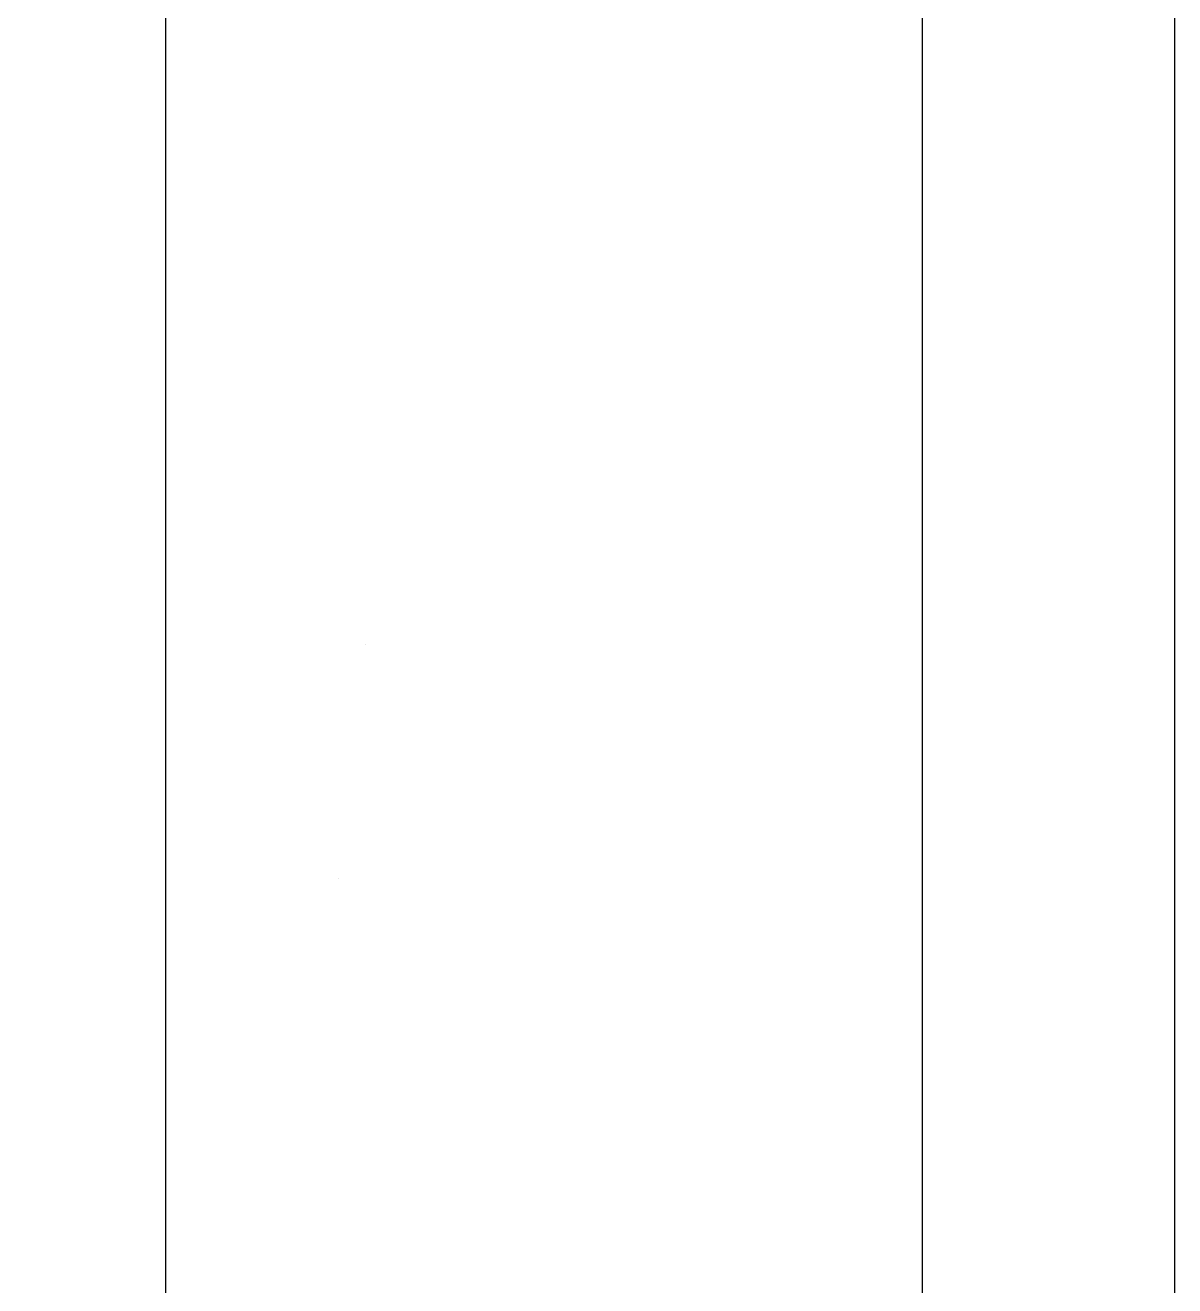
# Model space of a CAD drawing. Extents: x 17.6 to 52.5, y 0.2 to 49.5.
# Drawn here: x 49.839 to 52.514, y 40.848 to 43.781 of the extents above; entities that cross this region are included whole.
import ezdxf

# ---------------------------------------------------------------- set-up
doc = ezdxf.new("R2010")
doc.units = 0
doc.layers.get('0').update_dxf_attribs({"linetype": 'CONTINUOUS'})

msp = doc.modelspace()

# ---------------------------------------------------------------- linework, layer by layer
at = {"color": 7}
for points in [[(52.5138, 0.1546), (52.5138, 49.4628)], [(50.1658, 48.8758), (50.1658, 25.3957)], [(51.9268, 0.7416), (51.9268, 48.8758)]]:
    msp.add_lwpolyline(points, dxfattribs=at)
at = {"color": 5, "const_width": 0.0000000783}
for points in [[(51.2843, 43.761), (51.3259, 43.761), (51.3259, 43.5515), (51.3156, 43.5518), (51.3056, 43.5533), (51.2958, 43.5561), (51.2801, 43.5625), (51.2644, 43.571), (51.249, 43.5817), (51.2328, 43.5952), (51.215, 43.6121), (51.1956, 43.6326), (51.1664, 43.6633), (51.1416, 43.6866), (51.1211, 43.7024), (51.103, 43.7125), (51.0857, 43.7186), (51.069, 43.7206), (51.0528, 43.7188), (51.0383, 43.7132), (51.0257, 43.7041), (51.0159, 43.6919), (51.01, 43.6775), (51.008, 43.6609), (51.0101, 43.6434), (51.0163, 43.6284), (51.0268, 43.6159), (51.0409, 43.6066), (51.0581, 43.6009), (51.0786, 43.5989), (51.0741, 43.5589), (51.0436, 43.5641), (51.0183, 43.5744), (50.9983, 43.5898), (50.9838, 43.6097), (50.9751, 43.6337), (50.9722, 43.6618), (50.9753, 43.6901), (50.9847, 43.7142), (51.0003, 43.734), (51.0206, 43.7488), (51.0438, 43.7576), (51.07, 43.7606), (51.084, 43.7597), (51.0979, 43.7571), (51.1116, 43.7528), (51.1254, 43.7465), (51.1398, 43.7379), (51.1546, 43.727), (51.1715, 43.7123), (51.1922, 43.6923), (51.2166, 43.667), (51.236, 43.6464), (51.2508, 43.6314), (51.2609, 43.622), (51.2687, 43.6158), (51.2765, 43.6103), (51.2843, 43.6056), (51.2843, 43.761)], [(51.1522, 43.3102), (51.1132, 43.3115), (51.0797, 43.3153), (51.0516, 43.3218), (51.0282, 43.3307), (51.0086, 43.3422), (50.9929, 43.3562), (50.9814, 43.3727), (50.9745, 43.3918), (50.9722, 43.4136), (50.9735, 43.4299), (50.9773, 43.4448), (50.9836, 43.4583), (50.9924, 43.4704), (51.0033, 43.481), (51.0165, 43.4901), (51.0319, 43.4979), (51.0494, 43.5044), (51.0689, 43.5098), (51.0919, 43.5137), (51.1196, 43.5161), (51.1522, 43.5169), (51.1908, 43.5156), (51.2242, 43.5118), (51.2522, 43.5055), (51.2757, 43.4966), (51.2953, 43.4851), (51.3111, 43.4712), (51.3226, 43.4546), (51.3296, 43.4354), (51.3319, 43.4136), (51.3278, 43.3852), (51.3156, 43.3612), (51.2954, 43.3416), (51.2599, 43.3241), (51.2122, 43.3137), (51.1522, 43.3102)], [(51.1522, 43.3502), (51.2035, 43.3522), (51.242, 43.3583), (51.2676, 43.3685), (51.2836, 43.3816), (51.2931, 43.3966), (51.2963, 43.4136), (51.2931, 43.4305), (51.2835, 43.4455), (51.2675, 43.4586), (51.2419, 43.4688), (51.2034, 43.4749), (51.1522, 43.4769), (51.1007, 43.4749), (51.0622, 43.4688), (51.0366, 43.4586), (51.0207, 43.4455), (51.0112, 43.4303), (51.008, 43.4131), (51.0108, 43.3965), (51.0192, 43.3822), (51.0332, 43.3703), (51.0608, 43.3591), (51.1004, 43.3524), (51.1522, 43.3502)], [(51.3259, 43.209), (51.2766, 43.209), (51.2766, 43.2533), (51.3259, 43.2533), (51.3259, 43.209)], [(51.3259, 43.0875), (51.3259, 43.0486), (51.0503, 43.0486), (51.0602, 43.0382), (51.0702, 43.0259), (51.0801, 43.0117), (51.0892, 42.997), (51.0966, 42.9834), (51.1024, 42.9707), (51.0606, 42.9707), (51.0485, 42.9916), (51.0347, 43.0106), (51.0193, 43.0278), (51.0033, 43.0425), (50.9876, 43.0541), (50.9722, 43.0624), (50.9722, 43.0875), (51.3259, 43.0875)], [(51.1522, 42.6946), (51.1132, 42.6959), (51.0797, 42.6998), (51.0516, 42.7062), (51.0282, 42.7152), (51.0086, 42.7266), (50.9929, 42.7406), (50.9814, 42.7571), (50.9745, 42.7762), (50.9722, 42.798), (50.9735, 42.8143), (50.9773, 42.8292), (50.9836, 42.8427), (50.9924, 42.8548), (51.0033, 42.8654), (51.0165, 42.8745), (51.0319, 42.8823), (51.0494, 42.8888), (51.0689, 42.8942), (51.0919, 42.8982), (51.1196, 42.9005), (51.1522, 42.9013), (51.1908, 42.9001), (51.2242, 42.8962), (51.2522, 42.8899), (51.2757, 42.881), (51.2953, 42.8695), (51.3111, 42.8556), (51.3226, 42.8391), (51.3296, 42.8199), (51.3319, 42.798), (51.3278, 42.7696), (51.3156, 42.7456), (51.2954, 42.726), (51.2599, 42.7086), (51.2122, 42.6981), (51.1522, 42.6946)], [(51.1522, 42.7346), (51.2035, 42.7367), (51.242, 42.7427), (51.2676, 42.7529), (51.2836, 42.766), (51.2931, 42.7811), (51.2963, 42.798), (51.2931, 42.8149), (51.2835, 42.8299), (51.2675, 42.8431), (51.2419, 42.8532), (51.2034, 42.8593), (51.1522, 42.8613), (51.1007, 42.8593), (51.0622, 42.8532), (51.0366, 42.8431), (51.0207, 42.8299), (51.0112, 42.8147), (51.008, 42.7975), (51.0108, 42.7809), (51.0192, 42.7666), (51.0332, 42.7547), (51.0608, 42.7436), (51.1004, 42.7369), (51.1522, 42.7346)]]:
    msp.add_lwpolyline(points, dxfattribs=at)
at = {"color": 7, "const_width": 0.0000000783}
for points in [[(50.5074, 42.2808), (50.4622, 42.2852), (50.4241, 42.2982), (50.393, 42.32), (50.37, 42.3487), (50.3563, 42.3825), (50.3517, 42.4213), (50.3538, 42.4475), (50.3603, 42.472), (50.3711, 42.4946), (50.3857, 42.5146), (50.4038, 42.5312), (50.4252, 42.5444), (50.4494, 42.5539), (50.4757, 42.5596), (50.504, 42.5615), (50.5327, 42.5595), (50.5594, 42.5535), (50.5839, 42.5435), (50.6055, 42.5298), (50.6233, 42.5128), (50.6373, 42.4924), (50.6473, 42.4698), (50.6534, 42.4461), (50.6554, 42.4211), (50.6531, 42.3945), (50.6465, 42.3698), (50.6354, 42.3471), (50.6204, 42.3271), (50.6022, 42.3106), (50.5807, 42.2976), (50.5572, 42.2883), (50.5327, 42.2827), (50.5074, 42.2808)], [(50.508, 42.3208), (50.5409, 42.324), (50.5688, 42.3335), (50.5916, 42.3494), (50.6086, 42.37), (50.6187, 42.3939), (50.6221, 42.4209), (50.6187, 42.4484), (50.6084, 42.4725), (50.5913, 42.4931), (50.5679, 42.5089), (50.5387, 42.5183), (50.5038, 42.5214), (50.4809, 42.5201), (50.4601, 42.5161), (50.4413, 42.5093), (50.4248, 42.5), (50.411, 42.4882), (50.3998, 42.4739), (50.3916, 42.4577), (50.3867, 42.4403), (50.3851, 42.4215), (50.3882, 42.3953), (50.3977, 42.3717), (50.4134, 42.3506), (50.4365, 42.3341), (50.4681, 42.3241), (50.508, 42.3208)], [(50.5353, 42.111), (50.5008, 42.111), (50.5006, 42.2353), (50.6095, 42.2353), (50.6235, 42.2161), (50.6349, 42.1964), (50.6439, 42.1763), (50.6503, 42.1558), (50.6541, 42.135), (50.6554, 42.1138), (50.6533, 42.0859), (50.6471, 42.0597), (50.6369, 42.0352), (50.6227, 42.0136), (50.6048, 41.9958), (50.5833, 41.9819), (50.559, 41.9719), (50.5329, 41.9659), (50.505, 41.9639), (50.4771, 41.9659), (50.4504, 41.9718), (50.425, 41.9818), (50.4024, 41.9955), (50.384, 42.0127), (50.3699, 42.0333), (50.3599, 42.0569), (50.3539, 42.0827), (50.3519, 42.1108), (50.353, 42.1314), (50.3564, 42.1506), (50.3622, 42.1684), (50.3699, 42.1843), (50.3795, 42.1977), (50.3909, 42.2087), (50.4044, 42.2177), (50.4204, 42.2251), (50.439, 42.2309), (50.4486, 42.1959), (50.4347, 42.1911), (50.4229, 42.1857), (50.4133, 42.1795), (50.4054, 42.172), (50.3985, 42.1627), (50.3928, 42.1515), (50.3885, 42.1389), (50.386, 42.1254), (50.3851, 42.111), (50.386, 42.0941), (50.3887, 42.0787), (50.3932, 42.065), (50.3992, 42.0529), (50.4063, 42.0424), (50.4145, 42.0336), (50.4236, 42.0263), (50.4333, 42.0201), (50.4436, 42.0151), (50.4622, 42.0089), (50.4819, 42.0052), (50.5026, 42.0039), (50.5274, 42.0054), (50.5492, 42.0099), (50.5683, 42.0174), (50.5844, 42.0278), (50.5975, 42.0409), (50.6075, 42.0568), (50.6146, 42.0743), (50.6189, 42.0926), (50.6203, 42.1116), (50.6193, 42.1283), (50.616, 42.1447), (50.6106, 42.1609), (50.604, 42.1756), (50.5971, 42.1877), (50.5899, 42.1973), (50.5353, 42.1973), (50.5353, 42.111)], [(50.0389, 42.1768), (50.011, 42.1768), (50.011, 42.2019), (50.0389, 42.2019), (50.0389, 42.1768)], [(50.0211, 42.1159), (50.0281, 42.1078), (50.0335, 42.0999), (50.0374, 42.0923), (50.0401, 42.0845), (50.0417, 42.0764), (50.0422, 42.068), (50.0409, 42.0548), (50.037, 42.0438), (50.0306, 42.035), (50.0221, 42.0286), (50.0122, 42.0248), (50.0008, 42.0235), (49.9939, 42.024), (49.9875, 42.0254), (49.9814, 42.0278), (49.9759, 42.031), (49.9712, 42.0348), (49.9673, 42.0392), (49.9641, 42.0441), (49.9614, 42.0494), (49.9593, 42.0551), (49.958, 42.0601), (49.9568, 42.0667), (49.9556, 42.0747), (49.9531, 42.0909), (49.9503, 42.104), (49.9472, 42.114), (49.9442, 42.1141), (49.9421, 42.1141), (49.9408, 42.1141), (49.9318, 42.1134), (49.9247, 42.1114), (49.9197, 42.1079), (49.9151, 42.1013), (49.9123, 42.093), (49.9114, 42.0828), (49.912, 42.0733), (49.9141, 42.0656), (49.9174, 42.0598), (49.9225, 42.0553), (49.9296, 42.0516), (49.9389, 42.0488), (49.9356, 42.0273), (49.926, 42.0297), (49.9177, 42.0329), (49.9108, 42.037), (49.9049, 42.0421), (49.9001, 42.0486), (49.8962, 42.0564), (49.8934, 42.0654), (49.8916, 42.0752), (49.8911, 42.086), (49.8916, 42.0964), (49.893, 42.1054), (49.8954, 42.113), (49.8986, 42.1194), (49.9022, 42.1245), (49.9064, 42.1284), (49.9112, 42.1313), (49.9167, 42.1336), (49.9231, 42.1352), (49.9284, 42.1358), (49.9359, 42.1362), (49.9457, 42.1363), (49.9783, 42.1363), (49.9983, 42.1365), (50.0127, 42.1369), (50.0216, 42.1377), (50.0275, 42.139), (50.0333, 42.1408), (50.0389, 42.1433), (50.0389, 42.1203), (50.0336, 42.1183), (50.0276, 42.1168), (50.0211, 42.1159)], [(49.9664, 42.114), (49.9698, 42.1047), (49.9729, 42.0927), (49.9756, 42.078), (49.9771, 42.0698), (49.9788, 42.0634), (49.9805, 42.0588), (49.9826, 42.0553), (49.9853, 42.0524), (49.9885, 42.0501), (49.9921, 42.0484), (49.996, 42.0473), (50.0001, 42.047), (50.0063, 42.0477), (50.0117, 42.05), (50.0165, 42.0537), (50.0201, 42.0588), (50.0223, 42.0653), (50.023, 42.0732), (50.0223, 42.0814), (50.0202, 42.089), (50.0168, 42.0959), (50.0122, 42.1019), (50.0065, 42.1068), (49.9999, 42.1105), (49.9934, 42.1124), (49.9853, 42.1136), (49.9754, 42.114), (49.9664, 42.114)], [(49.9958, 41.8967), (49.992, 41.9185), (50.0009, 41.9204), (50.0084, 41.9238), (50.0143, 41.9287), (50.0186, 41.935), (50.0212, 41.9429), (50.022, 41.9522), (50.0213, 41.9614), (50.019, 41.9689), (50.0152, 41.9747), (50.0103, 41.9788), (50.0049, 41.9812), (49.999, 41.9821), (49.9939, 41.9813), (49.9895, 41.9792), (49.986, 41.9756), (49.9836, 41.971), (49.9808, 41.9635), (49.9777, 41.953), (49.9733, 41.9385), (49.9694, 41.9273), (49.9659, 41.9194), (49.9622, 41.9136), (49.9576, 41.9089), (49.9521, 41.9052), (49.9461, 41.9025), (49.9396, 41.9009), (49.9327, 41.9003), (49.9265, 41.9008), (49.9205, 41.9021), (49.9148, 41.9043), (49.9097, 41.9073), (49.9051, 41.9109), (49.9012, 41.9152), (49.8985, 41.919), (49.8961, 41.9237), (49.894, 41.9292), (49.8924, 41.9353), (49.8914, 41.9416), (49.8911, 41.9482), (49.8916, 41.958), (49.8933, 41.967), (49.896, 41.9751), (49.8996, 41.9822), (49.9041, 41.9879), (49.9093, 41.9922), (49.9155, 41.9955), (49.9229, 41.9981), (49.9317, 41.9998), (49.9349, 41.9783), (49.928, 41.9767), (49.9222, 41.9738), (49.9175, 41.9697), (49.914, 41.9644), (49.9119, 41.9578), (49.9112, 41.9498), (49.9119, 41.9407), (49.9137, 41.9334), (49.9168, 41.9281), (49.9207, 41.9245), (49.9251, 41.9224), (49.9299, 41.9217), (49.933, 41.922), (49.9358, 41.9229), (49.9385, 41.9244), (49.9409, 41.9265), (49.9431, 41.9293), (49.945, 41.9328), (49.9463, 41.9364), (49.9484, 41.9429), (49.9513, 41.9523), (49.9556, 41.9663), (49.9594, 41.9772), (49.9626, 41.9849), (49.966, 41.9907), (49.9703, 41.9955), (49.9755, 41.9995), (49.9816, 42.0024), (49.9886, 42.0041), (49.9965, 42.0047), (50.0045, 42.004), (50.0122, 42.0019), (50.0195, 41.9983), (50.0262, 41.9934), (50.0318, 41.9872), (50.0363, 41.9797), (50.0396, 41.9713), (50.0415, 41.9621), (50.0422, 41.9523), (50.0409, 41.9367), (50.037, 41.9238), (50.0305, 41.9136), (50.0214, 41.9058), (50.0099, 41.9002), (49.9958, 41.8967)], [(50.6504, 41.8664), (50.3569, 41.8664), (50.3569, 41.9052), (50.6504, 41.9052), (50.6504, 41.8664)], [(49.9924, 41.855), (49.9955, 41.8778), (50.0092, 41.8732), (50.0207, 41.8665), (50.0299, 41.8578), (50.0368, 41.8472), (50.0408, 41.8348), (50.0422, 41.8206), (50.04, 41.8029), (50.0335, 41.7878), (50.0227, 41.7753), (50.0079, 41.766), (49.9896, 41.7604), (49.9679, 41.7586), (49.9454, 41.7605), (49.9265, 41.7661), (49.9112, 41.7755), (49.9, 41.7879), (49.8933, 41.8025), (49.8911, 41.8193), (49.8933, 41.8357), (49.8999, 41.8499), (49.9108, 41.862), (49.9258, 41.8712), (49.9443, 41.8767), (49.9664, 41.8785), (49.9681, 41.8785), (49.9702, 41.8785), (49.9729, 41.8784), (49.9729, 41.7814), (49.9875, 41.7833), (49.9997, 41.7873), (50.0094, 41.7935), (50.0164, 41.8014), (50.0206, 41.8104), (50.022, 41.8207), (50.0213, 41.8284), (50.0189, 41.8353), (50.015, 41.8414), (50.0093, 41.8467), (50.0018, 41.8513), (49.9924, 41.855)], [(49.9528, 41.8552), (49.9416, 41.8537), (49.9325, 41.8509), (49.9254, 41.8469), (49.9175, 41.8392), (49.9128, 41.8301), (49.9112, 41.8196), (49.9125, 41.81), (49.9163, 41.8015), (49.9225, 41.794), (49.9309, 41.7882), (49.941, 41.7844), (49.9528, 41.7826), (49.9528, 41.8552)], [(50.6504, 41.5637), (50.3569, 41.5637), (50.3569, 41.6648), (50.3573, 41.6858), (50.3587, 41.7032), (50.3611, 41.717), (50.366, 41.733), (50.373, 41.7474), (50.3821, 41.7601), (50.3964, 41.7742), (50.4131, 41.7858), (50.4322, 41.7948), (50.4536, 41.8012), (50.4768, 41.805), (50.502, 41.8063), (50.5235, 41.8054), (50.5432, 41.8028), (50.5613, 41.7985), (50.5775, 41.7928), (50.5918, 41.7861), (50.604, 41.7785), (50.6145, 41.7701), (50.6234, 41.7612), (50.6306, 41.7518), (50.6366, 41.7414), (50.6415, 41.7297), (50.6454, 41.7167), (50.6481, 41.7024), (50.6498, 41.6866), (50.6504, 41.6696), (50.6504, 41.5637)], [(50.6157, 41.6652), (50.6151, 41.6831), (50.6133, 41.6983), (50.6103, 41.7107), (50.6062, 41.721), (50.6012, 41.7298), (50.5951, 41.737), (50.5848, 41.7456), (50.5725, 41.7527), (50.558, 41.7586), (50.5413, 41.7628), (50.5225, 41.7654), (50.5014, 41.7663), (50.4731, 41.7646), (50.4495, 41.7595), (50.4306, 41.7512), (50.416, 41.7404), (50.4049, 41.7281), (50.3975, 41.7144), (50.3942, 41.7019), (50.3922, 41.6851), (50.3915, 41.6642), (50.3915, 41.6025), (50.6157, 41.6025), (50.6157, 41.6652)], [(50.0389, 41.6821), (49.8943, 41.6821), (49.8943, 41.702), (49.9163, 41.702), (49.9072, 41.7069), (49.9004, 41.7116), (49.896, 41.716), (49.8933, 41.7204), (49.8916, 41.7251), (49.8911, 41.7301), (49.892, 41.7376), (49.8946, 41.7452), (49.899, 41.7528), (49.9217, 41.7452), (49.9188, 41.7398), (49.917, 41.7344), (49.9164, 41.729), (49.9169, 41.7244), (49.9186, 41.7201), (49.9212, 41.7161), (49.9249, 41.7126), (49.9293, 41.7098), (49.9346, 41.7078), (49.9436, 41.7058), (49.9532, 41.7046), (49.9632, 41.7042), (50.0389, 41.7042), (50.0389, 41.6821)], [(50.0943, 41.5428), (49.8943, 41.5428), (49.8943, 41.5629), (49.9131, 41.5629), (49.9064, 41.5678), (49.9009, 41.5732), (49.8966, 41.579), (49.8935, 41.5853), (49.8917, 41.5926), (49.8911, 41.6006), (49.8921, 41.6113), (49.8953, 41.6211), (49.9006, 41.63), (49.9078, 41.6378), (49.9168, 41.6443), (49.9275, 41.6493), (49.9394, 41.6529), (49.9521, 41.6551), (49.9655, 41.6558), (49.9799, 41.655), (49.9932, 41.6526), (50.0055, 41.6486), (50.0164, 41.6431), (50.0255, 41.6362), (50.0327, 41.6278), (50.038, 41.6185), (50.0411, 41.6089), (50.0422, 41.599), (50.0416, 41.5919), (50.0399, 41.5853), (50.037, 41.5793), (50.0333, 41.5738), (50.0289, 41.569), (50.024, 41.5649), (50.0943, 41.5649), (50.0943, 41.5428)], [(49.9675, 41.5628), (49.9844, 41.5639), (49.9982, 41.5673), (50.0087, 41.5729), (50.0161, 41.5802), (50.0206, 41.5884), (50.022, 41.5976), (50.0205, 41.6069), (50.0159, 41.6153), (50.0082, 41.6228), (49.9973, 41.6286), (49.9831, 41.6321), (49.9654, 41.6332), (49.9485, 41.6321), (49.9347, 41.6287), (49.924, 41.623), (49.9164, 41.6157), (49.9118, 41.6076), (49.9103, 41.5986), (49.9119, 41.5895), (49.9168, 41.5812), (49.9249, 41.5736), (49.9361, 41.5676), (49.9503, 41.564), (49.9675, 41.5628)], [(50.0389, 41.3338), (49.8943, 41.3338), (49.8943, 41.3535), (49.9146, 41.3535), (49.908, 41.358), (49.9023, 41.3635), (49.8975, 41.3698), (49.894, 41.3769), (49.8918, 41.3846), (49.8911, 41.393), (49.8918, 41.402), (49.894, 41.4099), (49.8978, 41.4167), (49.9028, 41.4222), (49.909, 41.4266), (49.9164, 41.4297), (49.9023, 41.441), (49.8939, 41.4544), (49.8911, 41.4699), (49.8924, 41.4818), (49.8964, 41.4917), (49.903, 41.4997), (49.9124, 41.5055), (49.9246, 41.5089), (49.9397, 41.5101), (50.0389, 41.5101), (50.0389, 41.4882), (49.9479, 41.4882), (49.939, 41.4879), (49.9319, 41.4872), (49.9267, 41.486), (49.9227, 41.4842), (49.9192, 41.4816), (49.9163, 41.4782), (49.9141, 41.4743), (49.9128, 41.4698), (49.9123, 41.465), (49.9134, 41.4564), (49.9168, 41.4488), (49.9225, 41.4422), (49.9306, 41.4372), (49.9414, 41.4342), (49.9549, 41.4331), (50.0389, 41.4331), (50.0389, 41.4111), (49.945, 41.4111), (49.935, 41.4105), (49.9268, 41.4087), (49.9205, 41.4057), (49.9159, 41.4013), (49.9132, 41.3955), (49.9123, 41.3881), (49.9129, 41.382), (49.9147, 41.3763), (49.9178, 41.3708), (49.922, 41.3661), (49.9273, 41.3622), (49.9337, 41.3594), (49.9417, 41.3574), (49.9518, 41.3562), (49.9639, 41.3558), (50.0389, 41.3558), (50.0389, 41.3338)], [(50.5074, 41.2329), (50.4622, 41.2373), (50.4241, 41.2504), (50.393, 41.2722), (50.37, 41.3009), (50.3563, 41.3346), (50.3517, 41.3735), (50.3538, 41.3997), (50.3603, 41.4241), (50.3711, 41.4467), (50.3857, 41.4668), (50.4038, 41.4834), (50.4252, 41.4965), (50.4494, 41.506), (50.4757, 41.5117), (50.504, 41.5136), (50.5327, 41.5116), (50.5594, 41.5056), (50.5839, 41.4956), (50.6055, 41.4819), (50.6233, 41.4649), (50.6373, 41.4445), (50.6473, 41.4219), (50.6534, 41.3982), (50.6554, 41.3733), (50.6531, 41.3466), (50.6465, 41.3219), (50.6354, 41.2992), (50.6204, 41.2792), (50.6022, 41.2627), (50.5807, 41.2497), (50.5572, 41.2404), (50.5327, 41.2348), (50.5074, 41.2329)], [(50.508, 41.273), (50.5409, 41.2761), (50.5688, 41.2856), (50.5916, 41.3015), (50.6086, 41.3221), (50.6187, 41.346), (50.6221, 41.3731), (50.6187, 41.4006), (50.6084, 41.4246), (50.5913, 41.4452), (50.5679, 41.461), (50.5387, 41.4704), (50.5038, 41.4736), (50.4809, 41.4722), (50.4601, 41.4682), (50.4413, 41.4615), (50.4248, 41.4521), (50.411, 41.4403), (50.3998, 41.426), (50.3916, 41.4098), (50.3867, 41.3924), (50.3851, 41.3737), (50.3882, 41.3474), (50.3977, 41.3238), (50.4134, 41.3027), (50.4365, 41.2862), (50.4681, 41.2763), (50.508, 41.273)], [(49.9924, 41.2833), (49.9955, 41.3061), (50.0092, 41.3015), (50.0207, 41.2948), (50.0299, 41.2861), (50.0368, 41.2755), (50.0408, 41.2631), (50.0422, 41.2489), (50.04, 41.2311), (50.0335, 41.2161), (50.0227, 41.2036), (50.0079, 41.1943), (49.9896, 41.1887), (49.9679, 41.1869), (49.9454, 41.1887), (49.9265, 41.1944), (49.9112, 41.2038), (49.9, 41.2162), (49.8933, 41.2308), (49.8911, 41.2476), (49.8933, 41.264), (49.8999, 41.2782), (49.9108, 41.2903), (49.9258, 41.2995), (49.9443, 41.305), (49.9664, 41.3068), (49.9681, 41.3068), (49.9702, 41.3068), (49.9729, 41.3067), (49.9729, 41.2097), (49.9875, 41.2115), (49.9997, 41.2156), (50.0094, 41.2218), (50.0164, 41.2297), (50.0206, 41.2387), (50.022, 41.249), (50.0213, 41.2567), (50.0189, 41.2636), (50.015, 41.2697), (50.0093, 41.275), (50.0018, 41.2796), (49.9924, 41.2833)], [(49.9528, 41.2835), (49.9416, 41.282), (49.9325, 41.2792), (49.9254, 41.2752), (49.9175, 41.2675), (49.9128, 41.2584), (49.9112, 41.2479), (49.9125, 41.2383), (49.9163, 41.2298), (49.9225, 41.2223), (49.9309, 41.2165), (49.941, 41.2126), (49.9528, 41.2109), (49.9528, 41.2835)], [(50.5475, 41.158), (50.5573, 41.1969), (50.5866, 41.1866), (50.611, 41.1719), (50.6302, 41.1529), (50.6442, 41.1302), (50.6526, 41.1044), (50.6554, 41.0754), (50.6532, 41.0457), (50.6468, 41.02), (50.6361, 40.9982), (50.6213, 40.9799), (50.6026, 40.9649), (50.5801, 40.9529), (50.5551, 40.9443), (50.5288, 40.9391), (50.5014, 40.9374), (50.4722, 40.9394), (50.4455, 40.9452), (50.4214, 40.9549), (50.4005, 40.9683), (50.3832, 40.9849), (50.3696, 41.0048), (50.3597, 41.0271), (50.3538, 41.0508), (50.3519, 41.076), (50.3544, 41.1038), (50.3618, 41.1285), (50.3743, 41.15), (50.3913, 41.168), (50.4123, 41.182), (50.4374, 41.1919), (50.4464, 41.1536), (50.4269, 41.1458), (50.4114, 41.1359), (50.3997, 41.124), (50.3916, 41.1099), (50.3867, 41.0937), (50.3851, 41.0752), (50.3869, 41.0538), (50.3923, 41.035), (50.4013, 41.0186), (50.4134, 41.005), (50.4279, 40.9943), (50.4449, 40.9867), (50.4633, 40.9816), (50.4821, 40.9785), (50.5012, 40.9775), (50.5251, 40.9787), (50.5469, 40.9823), (50.5666, 40.9884), (50.5836, 40.997), (50.5975, 41.0083), (50.6083, 41.0223), (50.616, 41.0381), (50.6206, 41.0547), (50.6221, 41.0722), (50.62, 41.0928), (50.6138, 41.1112), (50.6033, 41.1274), (50.5888, 41.1409), (50.5701, 41.1511), (50.5475, 41.158)], [(50.0211, 41.0699), (50.0281, 41.0618), (50.0335, 41.0539), (50.0374, 41.0463), (50.0401, 41.0385), (50.0417, 41.0304), (50.0422, 41.0219), (50.0409, 41.0088), (50.037, 40.9978), (50.0306, 40.989), (50.0221, 40.9826), (50.0122, 40.9788), (50.0008, 40.9775), (49.9939, 40.978), (49.9875, 40.9794), (49.9814, 40.9818), (49.9759, 40.985), (49.9712, 40.9888), (49.9673, 40.9932), (49.9641, 40.9981), (49.9614, 41.0034), (49.9593, 41.0091), (49.958, 41.0141), (49.9568, 41.0207), (49.9556, 41.0287), (49.9531, 41.0449), (49.9503, 41.058), (49.9472, 41.068), (49.9442, 41.0681), (49.9421, 41.0681), (49.9408, 41.0681), (49.9318, 41.0674), (49.9247, 41.0654), (49.9197, 41.0619), (49.9151, 41.0553), (49.9123, 41.047), (49.9114, 41.0368), (49.912, 41.0273), (49.9141, 41.0196), (49.9174, 41.0138), (49.9225, 41.0093), (49.9296, 41.0056), (49.9389, 41.0028), (49.9356, 40.9813), (49.926, 40.9837), (49.9177, 40.9869), (49.9108, 40.9909), (49.9049, 40.9961), (49.9001, 41.0026), (49.8962, 41.0104), (49.8934, 41.0194), (49.8916, 41.0292), (49.8911, 41.04), (49.8916, 41.0504), (49.893, 41.0594), (49.8954, 41.067), (49.8986, 41.0734), (49.9022, 41.0785), (49.9064, 41.0824), (49.9112, 41.0853), (49.9167, 41.0876), (49.9231, 41.0892), (49.9284, 41.0898), (49.9359, 41.0902), (49.9457, 41.0903), (49.9783, 41.0903), (49.9983, 41.0905), (50.0127, 41.0909), (50.0216, 41.0917), (50.0275, 41.093), (50.0333, 41.0948), (50.0389, 41.0973), (50.0389, 41.0743), (50.0336, 41.0723), (50.0276, 41.0708), (50.0211, 41.0699)], [(49.9664, 41.068), (49.9698, 41.0587), (49.9729, 41.0467), (49.9756, 41.032), (49.9771, 41.0238), (49.9788, 41.0174), (49.9805, 41.0128), (49.9826, 41.0093), (49.9853, 41.0064), (49.9885, 41.0041), (49.9921, 41.0024), (49.996, 41.0013), (50.0001, 41.001), (50.0063, 41.0017), (50.0117, 41.004), (50.0165, 41.0077), (50.0201, 41.0128), (50.0223, 41.0193), (50.023, 41.0272), (50.0223, 41.0354), (50.0202, 41.043), (50.0168, 41.0499), (50.0122, 41.0559), (50.0065, 41.0608), (49.9999, 41.0645), (49.9934, 41.0664), (49.9853, 41.0676), (49.9754, 41.068), (49.9664, 41.068)], [(50.0389, 40.9287), (49.8393, 40.9287), (49.8393, 40.9508), (50.0389, 40.9508), (50.0389, 40.9287)]]:
    msp.add_lwpolyline(points, dxfattribs=at)

doc.saveas('drawing.dxf')
